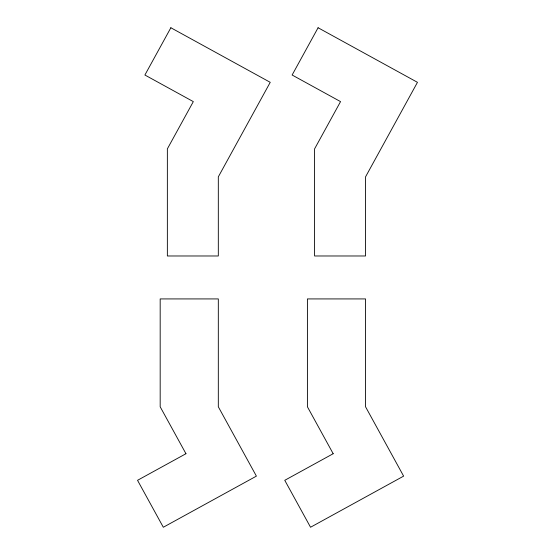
<?xml version="1.0" encoding="UTF-8"?>
<svg xmlns="http://www.w3.org/2000/svg" width="555" height="555" viewBox="0 0 555 555"><rect width="100%" height="100%" fill="white"/><g stroke="black" fill="none" stroke-linecap="round" stroke-linejoin="round"><path stroke-width="0.83" d="M170.857 27.75L144.897 75.015L193.32 101.614L167.36 148.879L167.36 255.98L218.316 255.98L218.316 176.865L270.236 82.327L170.857 27.75M318.084 27.75L292.124 75.015L340.548 101.614L314.588 148.879L314.588 255.98L365.544 255.98L365.544 176.865L417.464 82.327L318.084 27.75M185.96 453.719L137.536 480.311L163.316 527.25L256.403 476.128L218.316 406.78L218.316 298.923L160.18 298.923L160.18 406.78L185.96 453.719M333.187 453.719L284.764 480.311L310.543 527.25L403.624 476.128L365.544 406.78L365.544 298.923L307.408 298.923L307.408 406.78L333.187 453.719"/></g></svg>
